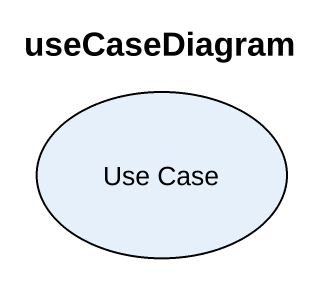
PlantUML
@startuml
title useCaseDiagram
usecase "Use Case" as Use_Case
@enduml
